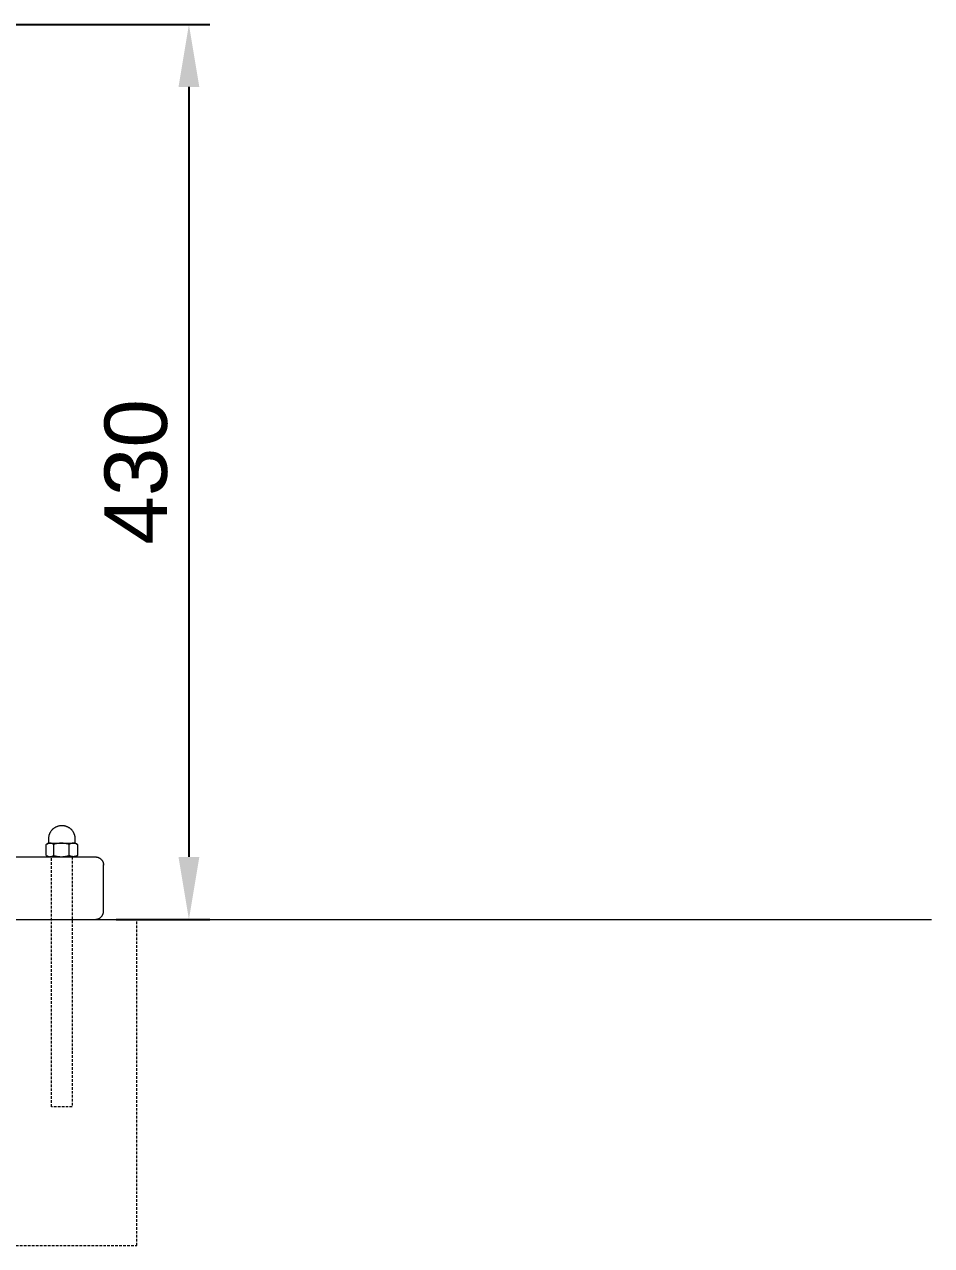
# Model space of a CAD drawing. Header units: millimetres. Extents: x -779 to 3049, y 55 to 2500.
# Drawn here: x 1581 to 2017, y 1473 to 2059 of the extents above; entities that cross this region are included whole.
import ezdxf

# ---------------------------------------------------------------- set-up
doc = ezdxf.new("R2010")
doc.units = ezdxf.units.MM
doc.linetypes.add('HIDDEN', pattern=[1.905, 1.27, -0.635])
for name, color, linetype, lineweight in [('ZANO_R', 7, 'Continuous', 0), ('ZANO_R_przerywana', 7, 'HIDDEN', 0), ('ZANO_W', 1, 'Continuous', 0)]:
    doc.layers.add(name, color=color, linetype=linetype, lineweight=lineweight)
doc.styles.add('Arial', font='arial.ttf')
doc.styles.get("Standard").update_dxf_attribs({"font": 'ARIALUNI.TTF'})
doc.dimstyles.new('pl i ang', dxfattribs={"dimtxt": 50, "dimasz": 50, "dimexe": 1.25, "dimexo": 0.625, "dimgap": 10, "dimtad": 1, "dimtoh": 1, "dimtxsty": 'Standard', "dimcen": 2.5, "dimclrd": 1, "dimclre": 1, "dimclrt": 1, "dimadec": 0, "dimazin": 0, "dimtfac": 1, "dimtmove": 0, "dimatfit": 3, "dimfxl": 1, "dimarcsym": 1})

# ---------------------------------------------------------------- blocks, each defined once
blk = doc.blocks.new('*D389')
at = {"layer": 'ZANO_W', "color": 1, "lineweight": -2}
for p, q in [((1501.2, 2059.39), (1670.32, 2059.39)), ((1660.32, 2029.39), (1660.32, 1659.77)), ((1625.44, 1629.77), (1670.32, 1629.77))]:
    blk.add_line(p, q, dxfattribs=at)
at = {"layer": 'ZANO_W', "color": 1}
for points in [[(1665.32, 2029.39), (1655.32, 2029.39), (1660.32, 2059.39)], [(1655.32, 1659.77), (1665.32, 1659.77), (1660.32, 1629.77)]]:
    blk.add_solid(points, dxfattribs=at)
at = {"layer": 'ZANO_W', "color": 1, "insert": (1635, 1844.58), "char_height": 30, "attachment_point": 5, "rotation": 90, "style": 'Arial'}
blk.add_mtext('430', dxfattribs=at)

msp = doc.modelspace()

# ---------------------------------------------------------------- linework, layer by layer
at = {"layer": 'ZANO_R'}
for p, q in [((1593.47, 1670.68), (1593.55, 1670.88)), ((1593.55, 1670.88), (1593.63, 1671.08)), ((1593.63, 1671.08), (1593.72, 1671.27)), ((1593.72, 1671.27), (1593.81, 1671.46)), ((1593.81, 1671.46), (1593.91, 1671.65)), ((1593.91, 1671.65), (1594.02, 1671.83)), ((1594.02, 1671.83), (1594.13, 1672.01)), ((1594.13, 1672.01), (1594.25, 1672.19)), ((1594.25, 1672.19), (1594.38, 1672.36)), ((1594.38, 1672.36), (1594.51, 1672.53)), ((1594.51, 1672.53), (1594.65, 1672.69)), ((1594.65, 1672.69), (1594.79, 1672.85)), ((1594.79, 1672.85), (1594.94, 1673.01)), ((1594.94, 1673.01), (1595.09, 1673.15)), ((1595.09, 1673.15), (1595.25, 1673.3)), ((1595.25, 1673.3), (1595.42, 1673.43)), ((1595.42, 1673.43), (1595.58, 1673.57)), ((1595.58, 1673.57), (1595.76, 1673.69)), ((1595.76, 1673.69), (1595.93, 1673.81)), ((1595.93, 1673.81), (1596.11, 1673.93)), ((1596.11, 1673.93), (1596.3, 1674.03)), ((1596.3, 1674.03), (1596.49, 1674.14)), ((1596.49, 1674.14), (1596.68, 1674.23)), ((1596.68, 1674.23), (1596.87, 1674.32)), ((1596.87, 1674.32), (1597.07, 1674.4)), ((1597.07, 1674.4), (1597.27, 1674.48)), ((1597.27, 1674.48), (1597.47, 1674.54)), ((1597.47, 1674.54), (1597.67, 1674.6)), ((1597.67, 1674.6), (1597.88, 1674.66)), ((1597.88, 1674.66), (1598.09, 1674.71)), ((1598.09, 1674.71), (1598.3, 1674.75)), ((1598.3, 1674.75), (1598.51, 1674.78)), ((1598.51, 1674.78), (1598.72, 1674.8)), ((1598.72, 1674.8), (1598.93, 1674.82)), ((1598.93, 1674.82), (1599.15, 1674.83)), ((1599.15, 1674.83), (1599.36, 1674.84)), ((1599.36, 1674.84), (1599.57, 1674.83)), ((1599.57, 1674.83), (1599.79, 1674.82)), ((1599.79, 1674.82), (1600, 1674.8)), ((1600, 1674.8), (1600.21, 1674.78)), ((1600.21, 1674.78), (1600.42, 1674.75)), ((1600.42, 1674.75), (1600.63, 1674.71)), ((1600.63, 1674.71), (1600.84, 1674.66)), ((1600.84, 1674.66), (1601.05, 1674.6)), ((1601.05, 1674.6), (1601.25, 1674.54)), ((1601.25, 1674.54), (1601.45, 1674.48)), ((1601.45, 1674.48), (1601.65, 1674.4)), ((1601.65, 1674.4), (1601.85, 1674.32)), ((1601.85, 1674.32), (1602.04, 1674.23)), ((1602.04, 1674.23), (1602.24, 1674.14)), ((1602.24, 1674.14), (1602.42, 1674.03)), ((1602.42, 1674.03), (1602.61, 1673.93)), ((1602.61, 1673.93), (1602.79, 1673.81)), ((1602.79, 1673.81), (1602.96, 1673.69)), ((1602.96, 1673.69), (1603.14, 1673.57)), ((1603.14, 1673.57), (1603.3, 1673.43)), ((1603.3, 1673.43), (1603.47, 1673.3)), ((1603.47, 1673.3), (1603.63, 1673.15)), ((1603.63, 1673.15), (1603.78, 1673.01)), ((1603.78, 1673.01), (1603.93, 1672.85)), ((1603.93, 1672.85), (1604.07, 1672.69)), ((1604.07, 1672.69), (1604.21, 1672.53)), ((1604.21, 1672.53), (1604.34, 1672.36)), ((1604.34, 1672.36), (1604.47, 1672.19)), ((1604.47, 1672.19), (1604.59, 1672.01)), ((1604.59, 1672.01), (1604.7, 1671.83)), ((1604.7, 1671.83), (1604.81, 1671.65)), ((1604.81, 1671.65), (1604.91, 1671.46)), ((1604.91, 1671.46), (1605, 1671.27)), ((1605, 1671.27), (1605.09, 1671.08)), ((1605.09, 1671.08), (1605.17, 1670.88)), ((1605.17, 1670.88), (1605.25, 1670.68)), ((1591.95, 1665.82), (1591.86, 1665.76)), ((1591.86, 1660.42), (1591.86, 1665.76)), ((1592.05, 1665.87), (1591.95, 1665.82)), ((1592.14, 1665.93), (1592.05, 1665.87)), ((1592.07, 1665.88), (1592.86, 1666.34)), ((1592.24, 1665.98), (1592.14, 1665.93)), ((1592.34, 1666.03), (1592.24, 1665.98)), ((1592.44, 1666.07), (1592.34, 1666.03)), ((1592.54, 1666.11), (1592.44, 1666.07)), ((1592.64, 1666.15), (1592.54, 1666.11)), ((1592.74, 1666.19), (1592.64, 1666.15)), ((1592.85, 1666.22), (1592.74, 1666.19)), ((1592.96, 1666.25), (1592.85, 1666.22)), ((1592.86, 1666.34), (1592.86, 1666.34)), ((1592.86, 1666.34), (1592.86, 1666.34)), ((1592.86, 1666.34), (1592.86, 1666.34)), ((1592.86, 1666.34), (1592.86, 1666.34)), ((1592.86, 1666.34), (1592.86, 1666.34)), ((1592.86, 1666.34), (1592.87, 1666.34)), ((1592.87, 1666.34), (1592.9, 1666.34)), ((1592.9, 1666.34), (1593.04, 1666.34)), ((1593.06, 1666.27), (1592.96, 1666.25)), ((1593, 1666.34), (1593, 1666.34)), ((1593, 1666.34), (1593.01, 1666.34)), ((1593.01, 1666.34), (1593.01, 1666.34)), ((1593.01, 1666.34), (1593.02, 1666.34)), ((1593.02, 1666.34), (1593.02, 1666.34)), ((1593.02, 1666.34), (1593.02, 1666.34)), ((1593.02, 1666.34), (1593.03, 1666.34)), ((1593.03, 1666.34), (1593.03, 1666.35)), ((1593.03, 1666.35), (1593.04, 1666.35)), ((1593.03, 1666.34), (1593.03, 1666.34)), ((1593.04, 1666.35), (1593.04, 1666.35)), ((1593.04, 1666.35), (1593.05, 1666.35)), ((1593.04, 1666.34), (1593.56, 1666.34)), ((1593.05, 1666.35), (1593.06, 1666.36)), ((1593.05, 1666.35), (1593.05, 1666.35)), ((1593.05, 1666.35), (1593.05, 1666.35)), ((1593.06, 1666.36), (1593.06, 1666.36)), ((1593.06, 1666.36), (1593.06, 1666.36)), ((1593.06, 1666.36), (1593.07, 1666.36)), ((1593.17, 1666.29), (1593.06, 1666.27)), ((1593.07, 1666.36), (1593.07, 1666.37)), ((1593.07, 1666.37), (1593.07, 1666.37)), ((1593.07, 1666.37), (1593.08, 1666.37)), ((1593.08, 1666.37), (1593.08, 1666.38)), ((1593.08, 1666.38), (1593.08, 1666.38)), ((1593.08, 1666.38), (1593.08, 1666.38)), ((1593.08, 1666.38), (1593.09, 1666.38)), ((1593.09, 1666.39), (1593.1, 1666.4)), ((1593.09, 1666.38), (1593.09, 1666.39)), ((1593.09, 1666.39), (1593.09, 1666.39)), ((1593.09, 1666.39), (1593.09, 1666.39)), ((1593.1, 1666.41), (1593.1, 1666.42)), ((1593.1, 1666.42), (1593.1, 1666.42)), ((1593.1, 1666.42), (1593.11, 1666.42)), ((1593.1, 1666.4), (1593.1, 1666.41)), ((1593.1, 1666.41), (1593.1, 1666.41)), ((1593.1, 1666.41), (1593.1, 1666.41)), ((1593.1, 1666.4), (1593.1, 1666.4)), ((1593.11, 1668.8), (1593.13, 1669.01)), ((1593.11, 1668.59), (1593.11, 1668.8)), ((1593.11, 1666.46), (1593.11, 1668.59)), ((1593.11, 1666.45), (1593.11, 1666.46)), ((1593.11, 1666.44), (1593.11, 1666.45)), ((1593.11, 1666.45), (1593.11, 1666.45)), ((1593.11, 1666.43), (1593.11, 1666.44)), ((1593.11, 1666.44), (1593.11, 1666.44)), ((1593.11, 1666.44), (1593.11, 1666.44)), ((1593.11, 1666.42), (1593.11, 1666.43)), ((1593.11, 1666.43), (1593.11, 1666.43)), ((1593.13, 1669.01), (1593.14, 1669.23)), ((1593.14, 1669.23), (1593.17, 1669.44)), ((1593.17, 1669.44), (1593.2, 1669.65)), ((1593.28, 1666.31), (1593.17, 1666.29)), ((1593.2, 1669.65), (1593.24, 1669.86)), ((1593.24, 1669.86), (1593.29, 1670.07)), ((1593.39, 1666.32), (1593.28, 1666.31)), ((1593.29, 1670.07), (1593.34, 1670.27)), ((1593.34, 1670.27), (1593.4, 1670.48)), ((1593.5, 1666.33), (1593.39, 1666.32)), ((1593.4, 1670.48), (1593.47, 1670.68)), ((1593.61, 1666.34), (1593.5, 1666.33)), ((1593.61, 1666.34), (1599, 1666.34)), ((1593.72, 1666.33), (1593.61, 1666.34)), ((1593.82, 1666.32), (1593.72, 1666.33)), ((1593.93, 1666.31), (1593.82, 1666.32)), ((1594.04, 1666.29), (1593.93, 1666.31)), ((1594.15, 1666.27), (1594.04, 1666.29)), ((1594.26, 1666.25), (1594.15, 1666.27)), ((1594.36, 1666.22), (1594.26, 1666.25)), ((1594.47, 1666.19), (1594.36, 1666.22)), ((1594.57, 1666.15), (1594.47, 1666.19)), ((1594.67, 1666.11), (1594.57, 1666.15)), ((1594.78, 1666.07), (1594.67, 1666.11)), ((1594.88, 1666.03), (1594.78, 1666.07)), ((1594.97, 1665.98), (1594.88, 1666.03)), ((1595.07, 1665.93), (1594.97, 1665.98)), ((1595.17, 1665.87), (1595.07, 1665.93)), ((1595.26, 1665.82), (1595.17, 1665.87)), ((1595.35, 1665.76), (1595.26, 1665.82)), ((1595.76, 1665.87), (1595.35, 1665.76)), ((1595.35, 1665.76), (1595.35, 1660.42)), ((1596.17, 1665.98), (1595.76, 1665.87)), ((1596.58, 1666.07), (1596.17, 1665.98)), ((1597, 1666.15), (1596.58, 1666.07)), ((1597.41, 1666.21), (1597, 1666.15)), ((1597.83, 1666.26), (1597.41, 1666.21)), ((1598.26, 1666.3), (1597.83, 1666.26)), ((1598.68, 1666.33), (1598.26, 1666.3)), ((1599.1, 1666.34), (1598.68, 1666.33)), ((1599.52, 1666.33), (1599.1, 1666.34)), ((1599.21, 1666.34), (1604.8, 1666.34)), ((1599.95, 1666.3), (1599.52, 1666.33)), ((1600.37, 1666.26), (1599.95, 1666.3)), ((1600.79, 1666.21), (1600.37, 1666.26)), ((1601.21, 1666.15), (1600.79, 1666.21)), ((1601.62, 1666.07), (1601.21, 1666.15)), ((1602.03, 1665.98), (1601.62, 1666.07)), ((1602.44, 1665.87), (1602.03, 1665.98)), ((1602.85, 1665.76), (1602.44, 1665.87)), ((1602.97, 1665.83), (1602.85, 1665.76)), ((1602.85, 1660.42), (1602.85, 1665.76)), ((1603.1, 1665.89), (1602.97, 1665.83)), ((1603.22, 1665.95), (1603.1, 1665.89)), ((1603.35, 1666.01), (1603.22, 1665.95)), ((1603.48, 1666.06), (1603.35, 1666.01)), ((1603.62, 1666.11), (1603.48, 1666.06)), ((1603.75, 1666.15), (1603.62, 1666.11)), ((1603.88, 1666.19), (1603.75, 1666.15)), ((1604.02, 1666.23), (1603.88, 1666.19)), ((1604.16, 1666.26), (1604.02, 1666.23)), ((1604.3, 1666.28), (1604.16, 1666.26)), ((1604.44, 1666.3), (1604.3, 1666.28)), ((1604.57, 1666.32), (1604.44, 1666.3)), ((1604.71, 1666.33), (1604.57, 1666.32)), ((1604.86, 1666.34), (1604.71, 1666.33)), ((1605, 1666.33), (1604.86, 1666.34)), ((1604.91, 1666.34), (1605.86, 1666.34)), ((1605.14, 1666.32), (1605, 1666.33)), ((1605.28, 1666.3), (1605.14, 1666.32)), ((1605.25, 1670.68), (1605.32, 1670.48)), ((1605.42, 1666.28), (1605.28, 1666.3)), ((1605.32, 1670.48), (1605.38, 1670.27)), ((1605.38, 1670.27), (1605.43, 1670.07)), ((1605.55, 1666.26), (1605.42, 1666.28)), ((1605.43, 1670.07), (1605.48, 1669.86)), ((1605.48, 1669.86), (1605.52, 1669.65)), ((1605.52, 1669.65), (1605.55, 1669.44)), ((1605.55, 1669.44), (1605.58, 1669.23)), ((1605.69, 1666.23), (1605.55, 1666.26)), ((1605.58, 1669.23), (1605.6, 1669.01)), ((1605.6, 1669.01), (1605.61, 1668.8)), ((1605.61, 1668.8), (1605.61, 1668.59)), ((1605.61, 1668.59), (1605.61, 1666.46)), ((1605.61, 1666.46), (1605.61, 1666.45)), ((1605.61, 1666.45), (1605.61, 1666.45)), ((1605.61, 1666.45), (1605.61, 1666.44)), ((1605.61, 1666.44), (1605.61, 1666.44)), ((1605.61, 1666.44), (1605.61, 1666.44)), ((1605.61, 1666.44), (1605.61, 1666.43)), ((1605.61, 1666.43), (1605.61, 1666.43)), ((1605.61, 1666.43), (1605.61, 1666.42)), ((1605.61, 1666.42), (1605.62, 1666.42)), ((1605.62, 1666.42), (1605.62, 1666.42)), ((1605.62, 1666.42), (1605.62, 1666.41)), ((1605.62, 1666.41), (1605.62, 1666.41)), ((1605.62, 1666.41), (1605.62, 1666.41)), ((1605.62, 1666.41), (1605.62, 1666.4)), ((1605.62, 1666.4), (1605.63, 1666.4)), ((1605.63, 1666.4), (1605.63, 1666.39)), ((1605.63, 1666.39), (1605.63, 1666.39)), ((1605.63, 1666.39), (1605.63, 1666.39)), ((1605.63, 1666.39), (1605.63, 1666.38)), ((1605.63, 1666.38), (1605.64, 1666.38)), ((1605.64, 1666.38), (1605.64, 1666.38)), ((1605.64, 1666.38), (1605.64, 1666.38)), ((1605.64, 1666.38), (1605.65, 1666.37)), ((1605.65, 1666.37), (1605.65, 1666.37)), ((1605.65, 1666.37), (1605.65, 1666.37)), ((1605.65, 1666.37), (1605.65, 1666.36)), ((1605.65, 1666.36), (1605.66, 1666.36)), ((1605.66, 1666.36), (1605.66, 1666.36)), ((1605.66, 1666.36), (1605.66, 1666.36)), ((1605.66, 1666.36), (1605.67, 1666.35)), ((1605.67, 1666.35), (1605.67, 1666.35)), ((1605.67, 1666.35), (1605.67, 1666.35)), ((1605.67, 1666.35), (1605.68, 1666.35)), ((1605.68, 1666.35), (1605.68, 1666.35)), ((1605.68, 1666.35), (1605.69, 1666.35)), ((1605.69, 1666.35), (1605.69, 1666.34)), ((1605.69, 1666.34), (1605.69, 1666.34)), ((1605.69, 1666.34), (1605.7, 1666.34)), ((1605.83, 1666.19), (1605.69, 1666.23)), ((1605.7, 1666.34), (1605.7, 1666.34)), ((1605.7, 1666.34), (1605.71, 1666.34)), ((1605.71, 1666.34), (1605.71, 1666.34)), ((1605.71, 1666.34), (1605.71, 1666.34)), ((1605.71, 1666.34), (1605.72, 1666.34)), ((1605.72, 1666.34), (1605.72, 1666.34)), ((1605.96, 1666.15), (1605.83, 1666.19)), ((1605.86, 1666.34), (1606.7, 1665.85)), ((1606.1, 1666.11), (1605.96, 1666.15)), ((1606.23, 1666.06), (1606.1, 1666.11)), ((1606.36, 1666.01), (1606.23, 1666.06)), ((1606.49, 1665.95), (1606.36, 1666.01)), ((1606.61, 1665.89), (1606.49, 1665.95)), ((1606.74, 1665.83), (1606.61, 1665.89)), ((1606.7, 1665.85), (1606.86, 1665.76)), ((1606.86, 1665.76), (1606.74, 1665.83)), ((1606.86, 1665.76), (1606.86, 1660.42)), ((1343.17, 1659.76), (1584.36, 1659.76)), ((1584.36, 1659.76), (1615.36, 1659.76)), ((1591.86, 1660.42), (1591.95, 1660.36)), ((1591.95, 1660.36), (1592.05, 1660.3)), ((1592.05, 1660.3), (1592.14, 1660.24)), ((1592.86, 1659.84), (1592.08, 1660.29)), ((1592.14, 1660.24), (1592.24, 1660.19)), ((1592.24, 1660.19), (1592.34, 1660.15)), ((1592.34, 1660.15), (1592.44, 1660.1)), ((1592.36, 1659.84), (1592.86, 1659.84)), ((1592.44, 1660.1), (1592.54, 1660.06)), ((1592.54, 1660.06), (1592.64, 1660.02)), ((1592.64, 1660.02), (1592.74, 1659.99)), ((1592.74, 1659.99), (1592.85, 1659.96)), ((1592.85, 1659.96), (1592.96, 1659.93)), ((1592.86, 1659.84), (1593.56, 1659.84)), ((1592.96, 1659.93), (1593.06, 1659.9)), ((1593.06, 1659.9), (1593.17, 1659.88)), ((1593.17, 1659.88), (1593.28, 1659.87)), ((1593.28, 1659.87), (1593.39, 1659.85)), ((1593.39, 1659.85), (1593.5, 1659.84)), ((1593.5, 1659.84), (1593.61, 1659.84)), ((1593.61, 1659.84), (1593.72, 1659.84)), ((1593.65, 1659.84), (1598.99, 1659.84)), ((1593.72, 1659.84), (1593.82, 1659.85)), ((1593.82, 1659.85), (1593.93, 1659.87)), ((1593.93, 1659.87), (1594.04, 1659.88)), ((1594.04, 1659.88), (1594.15, 1659.9)), ((1594.15, 1659.9), (1594.26, 1659.93)), ((1594.26, 1659.93), (1594.36, 1659.96)), ((1594.36, 1659.96), (1594.47, 1659.99)), ((1594.47, 1659.99), (1594.57, 1660.02)), ((1594.57, 1660.02), (1594.67, 1660.06)), ((1594.67, 1660.06), (1594.78, 1660.1)), ((1594.78, 1660.1), (1594.88, 1660.15)), ((1594.88, 1660.15), (1594.97, 1660.19)), ((1594.97, 1660.19), (1595.07, 1660.24)), ((1595.07, 1660.24), (1595.17, 1660.3)), ((1595.17, 1660.3), (1595.26, 1660.36)), ((1595.26, 1660.36), (1595.35, 1660.42)), ((1595.35, 1660.42), (1595.76, 1660.3)), ((1595.76, 1660.3), (1596.17, 1660.2)), ((1596.17, 1660.2), (1596.58, 1660.11)), ((1596.58, 1660.11), (1597, 1660.03)), ((1597, 1660.03), (1597.41, 1659.96)), ((1597.41, 1659.96), (1597.83, 1659.91)), ((1597.83, 1659.91), (1598.26, 1659.87)), ((1598.26, 1659.87), (1598.68, 1659.85)), ((1598.68, 1659.85), (1599.1, 1659.84)), ((1599.1, 1659.84), (1599.52, 1659.85)), ((1599.2, 1659.84), (1604.8, 1659.84)), ((1599.52, 1659.85), (1599.95, 1659.87)), ((1599.95, 1659.87), (1600.37, 1659.91)), ((1600.37, 1659.91), (1600.79, 1659.96)), ((1600.79, 1659.96), (1601.21, 1660.03)), ((1601.21, 1660.03), (1601.62, 1660.11)), ((1601.62, 1660.11), (1602.03, 1660.2)), ((1602.03, 1660.2), (1602.44, 1660.3)), ((1602.44, 1660.3), (1602.85, 1660.42)), ((1602.97, 1660.35), (1602.85, 1660.42)), ((1603.1, 1660.28), (1602.97, 1660.35)), ((1603.22, 1660.22), (1603.1, 1660.28)), ((1603.35, 1660.16), (1603.22, 1660.22)), ((1603.48, 1660.11), (1603.35, 1660.16)), ((1603.62, 1660.06), (1603.48, 1660.11)), ((1603.75, 1660.02), (1603.62, 1660.06)), ((1603.88, 1659.98), (1603.75, 1660.02)), ((1604.02, 1659.95), (1603.88, 1659.98)), ((1604.16, 1659.92), (1604.02, 1659.95)), ((1604.3, 1659.89), (1604.16, 1659.92)), ((1604.44, 1659.87), (1604.3, 1659.89)), ((1604.57, 1659.85), (1604.44, 1659.87)), ((1604.71, 1659.84), (1604.57, 1659.85)), ((1604.86, 1659.84), (1604.71, 1659.84)), ((1605, 1659.84), (1604.86, 1659.84)), ((1604.91, 1659.84), (1605.86, 1659.84)), ((1605.14, 1659.85), (1605, 1659.84)), ((1605.28, 1659.87), (1605.14, 1659.85)), ((1605.41, 1659.89), (1605.28, 1659.87)), ((1605.55, 1659.92), (1605.41, 1659.89)), ((1605.69, 1659.95), (1605.55, 1659.92)), ((1605.83, 1659.98), (1605.69, 1659.95)), ((1605.96, 1660.02), (1605.83, 1659.98)), ((1606.7, 1660.32), (1605.86, 1659.84)), ((1605.86, 1659.84), (1606.36, 1659.84)), ((1606.1, 1660.06), (1605.96, 1660.02)), ((1606.23, 1660.11), (1606.1, 1660.06)), ((1606.36, 1660.16), (1606.23, 1660.11)), ((1606.49, 1660.22), (1606.36, 1660.16)), ((1606.61, 1660.28), (1606.49, 1660.22)), ((1606.74, 1660.35), (1606.61, 1660.28)), ((1606.86, 1660.42), (1606.7, 1660.32)), ((1606.86, 1660.42), (1606.74, 1660.35)), ((1615.36, 1659.76), (1615.5, 1659.76)), ((1615.5, 1659.76), (1615.64, 1659.76)), ((1615.64, 1659.76), (1615.78, 1659.74)), ((1615.78, 1659.74), (1615.91, 1659.73)), ((1615.91, 1659.73), (1616.05, 1659.7)), ((1616.05, 1659.7), (1616.19, 1659.68)), ((1616.19, 1659.68), (1616.32, 1659.65)), ((1616.32, 1659.65), (1616.46, 1659.61)), ((1616.46, 1659.61), (1616.59, 1659.57)), ((1616.59, 1659.57), (1616.72, 1659.53)), ((1616.72, 1659.53), (1616.85, 1659.48)), ((1616.85, 1659.48), (1616.98, 1659.42)), ((1616.98, 1659.42), (1617.1, 1659.36)), ((1617.1, 1659.36), (1617.23, 1659.3)), ((1617.23, 1659.3), (1617.35, 1659.24)), ((1617.35, 1659.24), (1617.47, 1659.16)), ((1617.47, 1659.16), (1617.59, 1659.09)), ((1617.59, 1659.09), (1617.7, 1659.01)), ((1617.7, 1659.01), (1617.81, 1658.93)), ((1617.81, 1658.93), (1617.92, 1658.84)), ((1617.92, 1658.84), (1618.02, 1658.75)), ((1618.02, 1658.75), (1618.13, 1658.65)), ((1618.13, 1658.65), (1618.22, 1658.56)), ((1618.22, 1658.56), (1618.32, 1658.46)), ((1618.32, 1658.46), (1618.41, 1658.35)), ((1618.41, 1658.35), (1618.5, 1658.24)), ((1618.5, 1658.24), (1618.58, 1658.13)), ((1618.58, 1658.13), (1618.66, 1658.02)), ((1618.66, 1658.02), (1618.74, 1657.91)), ((1618.74, 1657.91), (1618.81, 1657.79)), ((1618.81, 1657.79), (1618.88, 1657.67)), ((1618.88, 1657.67), (1618.94, 1657.54)), ((1618.94, 1657.54), (1619, 1657.42)), ((1619, 1657.42), (1619.06, 1657.29)), ((1619.06, 1657.29), (1619.11, 1657.16)), ((1619.11, 1657.16), (1619.16, 1657.03)), ((1619.16, 1657.03), (1619.2, 1656.9)), ((1619.2, 1656.9), (1619.23, 1656.76)), ((1619.23, 1656.76), (1619.27, 1656.63)), ((1619.27, 1656.63), (1619.29, 1656.49)), ((1619.31, 1656.4), (1619.33, 1656.26)), ((1619.33, 1656.26), (1619.34, 1656.12)), ((1619.35, 1656), (1619.34, 1656.12)), ((1619.36, 1655.88), (1619.35, 1656)), ((1619.36, 1655.88), (1619.36, 1655.76)), ((1619.36, 1655.01), (1619.36, 1655.76)), ((1619.36, 1633.76), (1619.36, 1655.01)), ((935.36, 1629.76), (1635.36, 1629.76)), ((1615.44, 1629.77), (1615.58, 1629.77)), ((1615.58, 1629.77), (1615.72, 1629.78)), ((1615.72, 1629.78), (1615.85, 1629.8)), ((1615.85, 1629.8), (1615.99, 1629.81)), ((1615.99, 1629.81), (1616.13, 1629.84)), ((1616.13, 1629.84), (1616.26, 1629.87)), ((1616.26, 1629.87), (1616.39, 1629.9)), ((1616.39, 1629.9), (1616.53, 1629.94)), ((1616.53, 1629.94), (1616.66, 1629.98)), ((1616.66, 1629.98), (1616.79, 1630.03)), ((1616.79, 1630.03), (1616.92, 1630.08)), ((1616.92, 1630.08), (1617.04, 1630.14)), ((1617.04, 1630.14), (1617.17, 1630.2)), ((1617.17, 1630.2), (1617.29, 1630.26)), ((1617.29, 1630.26), (1617.41, 1630.33)), ((1617.41, 1630.33), (1617.52, 1630.4)), ((1617.52, 1630.4), (1617.64, 1630.48)), ((1617.64, 1630.48), (1617.75, 1630.56)), ((1617.75, 1630.56), (1617.86, 1630.64)), ((1617.86, 1630.64), (1617.97, 1630.73)), ((1617.97, 1630.73), (1618.07, 1630.82)), ((1618.07, 1630.82), (1618.17, 1630.92)), ((1618.17, 1630.92), (1618.27, 1631.01)), ((1618.27, 1631.01), (1618.36, 1631.12)), ((1618.36, 1631.12), (1618.45, 1631.22)), ((1618.45, 1631.22), (1618.53, 1631.33)), ((1618.53, 1631.33), (1618.62, 1631.44)), ((1618.62, 1631.44), (1618.69, 1631.55)), ((1618.69, 1631.55), (1618.77, 1631.67)), ((1618.77, 1631.67), (1618.84, 1631.79)), ((1618.84, 1631.79), (1618.9, 1631.91)), ((1618.9, 1631.91), (1618.97, 1632.03)), ((1618.97, 1632.03), (1619.02, 1632.16)), ((1619.02, 1632.16), (1619.08, 1632.28)), ((1619.08, 1632.28), (1619.13, 1632.41)), ((1619.13, 1632.41), (1619.17, 1632.54)), ((1619.17, 1632.54), (1619.21, 1632.68)), ((1619.21, 1632.68), (1619.24, 1632.81)), ((1619.24, 1632.81), (1619.28, 1632.94)), ((1619.28, 1632.94), (1619.3, 1633.08)), ((1619.3, 1633.08), (1619.32, 1633.22)), ((1619.32, 1633.22), (1619.34, 1633.35)), ((1619.34, 1633.35), (1619.35, 1633.49)), ((1619.35, 1633.49), (1619.36, 1633.63)), ((1619.36, 1633.63), (1619.36, 1633.76))]:
    msp.add_line(p, q, dxfattribs=at)
msp.add_lwpolyline([(-778.75, 1629.76), (2016.68, 1629.76)], dxfattribs=at)
at = {"layer": 'ZANO_R_przerywana'}
for p, q in [((1594.36, 1539.76), (1594.36, 1659.76)), ((1604.36, 1659.76), (1604.36, 1539.76)), ((1635.36, 1473.17), (1635.36, 1629.76)), ((1604.36, 1539.76), (1594.36, 1539.76)), ((935.36, 1473.17), (1635.36, 1473.17))]:
    msp.add_line(p, q, dxfattribs=at)

# ---------------------------------------------------------------- dimensions: what is measured, and where the dimension line sits
at = {"layer": 'ZANO_W'}
dim = msp.add_linear_dim(base=(1660.32, 1629.77), p1=(1491.2, 2059.39), p2=(1615.44, 1629.77), angle=90, dimstyle='pl i ang', override={"dimtxt": 30, "dimasz": 30, "dimexe": 10, "dimexo": 10, "dimtoh": 0, "dimdec": 0, "dimtxsty": 'Arial', "dimtdec": 0, "dimtmove": 1}, dxfattribs=at)
dim.commit()
dim.dimension.update_dxf_attribs({"geometry": '*D389', "text_midpoint": (1635, 1844.58)})

doc.saveas('drawing.dxf')
